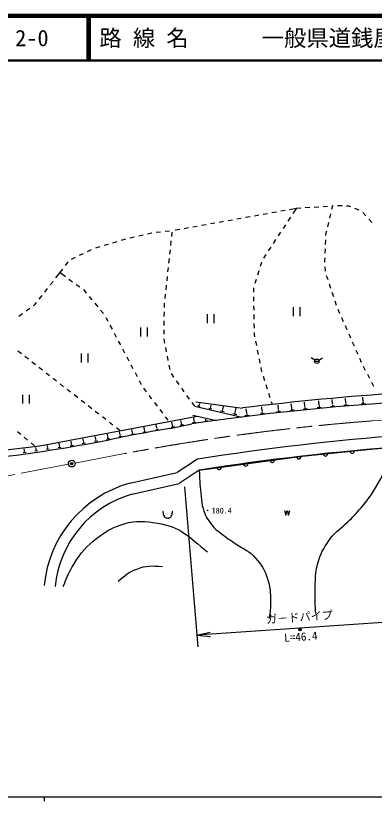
# Model space of a CAD drawing. Units: millimetres, scale not verified. Extents: x 40000 to 680000, y 20000 to 380000.
# Drawn here: x 161641 to 241941, y 204000 to 380000 of the extents above; entities that cross this region are included whole.
import ezdxf
from ezdxf.enums import TextEntityAlignment as Align

# ---------------------------------------------------------------- set-up
doc = ezdxf.new("R2010")
doc.units = ezdxf.units.MM
doc.header["$LTSCALE"] = 1000
doc.header["$PDMODE"] = 32
doc.header["$PDSIZE"] = 500
doc.linetypes.add('CHAIN', pattern=[18.5, 12, -1.5, 3.5, -1.5])
for name, color, linetype, lineweight in [('S-BGD', 7, 'Continuous', 25), ('S-BMK', 2, 'CHAIN', 13), ('S-BMK-SRVR', 3, 'Continuous', 25), ('S-STR-STRC', 7, 'Continuous', 25), ('S-TTL', 2, 'Continuous', 140), ('S-TTL-BAND', 7, 'Continuous', 25), ('S-TTL-LINE', 7, 'Continuous', 50)]:
    doc.layers.add(name, color=color, linetype=linetype, lineweight=lineweight)
doc.layers.add('S-TTL-TXT', color=7, linetype='Continuous')
doc.styles.add('@ＭＳ ゴシック', font='')
doc.styles.add('ＭＳ ゴシック', font='')
doc.styles.get('@ＭＳ ゴシック').set_extended_font_data('@MS Gothic')
doc.styles.get('ＭＳ ゴシック').set_extended_font_data('MS Gothic')

msp = doc.modelspace()

# ---------------------------------------------------------------- linework, layer by layer
at = {"layer": 'S-BGD'}
for p, q in [((220999, 336248), (221983, 336426)), ((222967, 336603), (224499, 336879)), ((224499, 336879), (223705, 335673)), ((224499, 336879), (225497, 336945)), ((226495, 337011), (227492, 337077)), ((228490, 337143), (229488, 337210)), ((230486, 337276), (231484, 337342)), ((232547, 337412), (232357, 336614)), ((232481, 337408), (232547, 337412)), ((232726, 337410), (232547, 337412)), ((234726, 337380), (233726, 337395)), ((236236, 337358), (235725, 337366)), ((236688, 337169), (236236, 337358)), ((238533, 336398), (237610, 336784)), ((211157, 334476), (212141, 334654)), ((213125, 334831), (214109, 335008)), ((215094, 335185), (216078, 335362)), ((217062, 335540), (218046, 335717)), ((219030, 335894), (220015, 336071)), ((223155, 334838), (222604, 334003)), ((232126, 335641), (231895, 334668)), ((240057, 335175), (239390, 335920)), ((241390, 333685), (240724, 334430)), ((201315, 332704), (202299, 332881)), ((203284, 333059), (204268, 333236)), ((205252, 333413), (206236, 333590)), ((207220, 333767), (208204, 333945)), ((209189, 334122), (210173, 334299)), ((222054, 333168), (221504, 332333)), ((231664, 333695), (231434, 332722)), ((189185, 330704), (190161, 330922)), ((191137, 331140), (192076, 331350)), ((192076, 331350), (192113, 331354)), ((193106, 331474), (194099, 331593)), ((195092, 331713), (196085, 331832)), ((196592, 330541), (196698, 331535)), ((197379, 331995), (198363, 332173)), ((199347, 332350), (200331, 332527)), ((220954, 331498), (220403, 330663)), ((231027, 331010), (231018, 330770)), ((231203, 331749), (231027, 331010)), ((183396, 329140), (184353, 329431)), ((185310, 329722), (186267, 330013)), ((187233, 330267), (188209, 330486)), ((196379, 328552), (196486, 329546)), ((219853, 329828), (219303, 328993)), ((230981, 329770), (230944, 328771)), ((177732, 327200), (178631, 327639)), ((179569, 327977), (180526, 328267)), ((181483, 328558), (182440, 328849)), ((196167, 326563), (196273, 327558)), ((218753, 328158), (218203, 327323)), ((230906, 327772), (230869, 326772)), ((174138, 325445), (175036, 325884)), ((175935, 326323), (176834, 326761)), ((217652, 326488), (217102, 325653)), ((230832, 325773), (230810, 325205)), ((172773, 324043), (173376, 324841)), ((195954, 324575), (196060, 325569)), ((216712, 324741), (216408, 323789)), ((230810, 325205), (230829, 324774)), ((170623, 321243), (171567, 322447)), ((171567, 322447), (172170, 323245)), ((171567, 322447), (172755, 321581)), ((195741, 322586), (195848, 323581)), ((216104, 322836), (215799, 321884)), ((230871, 323775), (230914, 322776)), ((169388, 319670), (170005, 320457)), ((173562, 320992), (174370, 320403)), ((195529, 320598), (195635, 321592)), ((215495, 320931), (215191, 319979)), ((231197, 321821), (231513, 320872)), ((168154, 318096), (168771, 318883)), ((175178, 319813), (175986, 319224)), ((176790, 318631), (177432, 317864)), ((195316, 318609), (195422, 319603)), ((214887, 319026), (214858, 318935)), ((214858, 318935), (214873, 318031)), ((231829, 319924), (232145, 318975)), ((166919, 316523), (167536, 317309)), ((178074, 317097), (178716, 316330)), ((195103, 316620), (195210, 317615)), ((214890, 317031), (214908, 316031)), ((232462, 318026), (232778, 317078)), ((165591, 315047), (165990, 315338)), ((165990, 315338), (166302, 315736)), ((179358, 315564), (180000, 314797)), ((194943, 314628), (194950, 315185)), ((194950, 315185), (194997, 315626)), ((233094, 316129), (233410, 315180)), ((163975, 313868), (164783, 314457)), ((180641, 314030), (181283, 313263)), ((194920, 312629), (194931, 313628)), ((214925, 315031), (214942, 314031)), ((223775, 314701), (223775, 312701)), ((225275, 314701), (225275, 312701)), ((233783, 314253), (234187, 313338)), ((162360, 312689), (163167, 313278)), ((181809, 312418), (182277, 311535)), ((194896, 310629), (194908, 311629)), ((204526, 313147), (204526, 311147)), ((206026, 313147), (206026, 311147)), ((214959, 313031), (214977, 312032)), ((234590, 312423), (234994, 311508)), ((182746, 310651), (183214, 309767)), ((189581, 310158), (189581, 308158)), ((191081, 310158), (191081, 308158)), ((214994, 311032), (215011, 310032)), ((235397, 310594), (235801, 309679)), ((183682, 308884), (184151, 308000)), ((194873, 308629), (194884, 309629)), ((215028, 309032), (215036, 308579)), ((215036, 308579), (215143, 308043)), ((236205, 308764), (236608, 307849)), ((184619, 307117), (185087, 306233)), ((194860, 307597), (194861, 307629)), ((195046, 306647), (194860, 307597)), ((215339, 307062), (215536, 306081)), ((237012, 306934), (237416, 306019)), ((162902, 304249), (162113, 304864)), ((185556, 305350), (186024, 304466)), ((195429, 304684), (195238, 305665)), ((215732, 305101), (215928, 304120)), ((237819, 305104), (238223, 304189)), ((164479, 303020), (163690, 303635)), ((176310, 304299), (176310, 302299)), ((177810, 304299), (177810, 302299)), ((186492, 303583), (186961, 302699)), ((195813, 302721), (195621, 303702)), ((216124, 303140), (216320, 302159)), ((228646, 302830), (227780, 303330)), ((229512, 302830), (230378, 303330)), ((238627, 303274), (239030, 302359)), ((166057, 301791), (165268, 302406)), ((167635, 300562), (166846, 301176)), ((187429, 301816), (187898, 300932)), ((196196, 300758), (196004, 301740)), ((216516, 301179), (216643, 300545)), ((228579, 302580), (229579, 302580)), ((239465, 301459), (239927, 300572)), ((169212, 299333), (168424, 299947)), ((188366, 300048), (188834, 299165)), ((197077, 299009), (196497, 299824)), ((216643, 300545), (216750, 300208)), ((217053, 299255), (217356, 298302)), ((240389, 299685), (240851, 298798)), ((170790, 298104), (170001, 298718)), ((172368, 296874), (171579, 297489)), ((189303, 298281), (189771, 297398)), ((198238, 297380), (197658, 298195)), ((241313, 297912), (241774, 297025)), ((173946, 295645), (173157, 296260)), ((190269, 296533), (190874, 295737)), ((199398, 295751), (198818, 296566)), ((217658, 297349), (217961, 296395)), ((163158, 295093), (163158, 293093)), ((164658, 295093), (164658, 293093)), ((175523, 294416), (174734, 295031)), ((191480, 294941), (192085, 294146)), ((200558, 294122), (199978, 294937)), ((218264, 295442), (218567, 294489)), ((232588, 293017), (232501, 294004)), ((235565, 293273), (235480, 294240)), ((239438, 293596), (239369, 294549)), ((177101, 293187), (176312, 293802)), ((178679, 291958), (177890, 292572)), ((192691, 293350), (193296, 292554)), ((201719, 292493), (201139, 293308)), ((201719, 292493), (212308, 290084)), ((201941, 293468), (212408, 292112)), ((202980, 292463), (202435, 292587)), ((202806, 292646), (202670, 292677)), ((202786, 292793), (202752, 292801)), ((202769, 292797), (202838, 293101)), ((205345, 292276), (205303, 292286)), ((205324, 292281), (205434, 292765)), ((208004, 291739), (208157, 292412)), ((216842, 291374), (216727, 292339)), ((218869, 293536), (219069, 292908)), ((220495, 291788), (220396, 292738)), ((223452, 292101), (223352, 293062)), ((226417, 292416), (226315, 293388)), ((226320, 292158), (226564, 292184)), ((226386, 292412), (226447, 292419)), ((229159, 292214), (230152, 292301)), ((229510, 292495), (229758, 292517)), ((229612, 292754), (229525, 293741)), ((229581, 292751), (229643, 292757)), ((232136, 292476), (233128, 292564)), ((232486, 292758), (232734, 292779)), ((232557, 293014), (232619, 293019)), ((235119, 292740), (236098, 292826)), ((235464, 293017), (235709, 293039)), ((235534, 293270), (235596, 293276)), ((238990, 293078), (239956, 293148)), ((239335, 293346), (239576, 293363)), ((239408, 293594), (239468, 293598)), ((180256, 290729), (179468, 291343)), ((193901, 291758), (194507, 290962)), ((201275, 290543), (206585, 289335)), ((205583, 291870), (204914, 292023)), ((205370, 292095), (205203, 292133)), ((208312, 291249), (207514, 291431)), ((208058, 291517), (207859, 291563)), ((208029, 291734), (207979, 291745)), ((211175, 290598), (210240, 290811)), ((210878, 290911), (210644, 290964)), ((210843, 291165), (210785, 291178)), ((210814, 291172), (211012, 292042)), ((212947, 290412), (213939, 290531)), ((213384, 290967), (213265, 291955)), ((213289, 290704), (213537, 290734)), ((213353, 290964), (213415, 290971)), ((216412, 290826), (217390, 290943)), ((216749, 291115), (216994, 291144)), ((216811, 291370), (216873, 291377)), ((220064, 291256), (221028, 291356)), ((220400, 291534), (220641, 291559)), ((220465, 291784), (220526, 291791)), ((223018, 291565), (223989, 291667)), ((223356, 291846), (223599, 291871)), ((223422, 292098), (223483, 292104)), ((225979, 291875), (226957, 291978)), ((167079, 283643), (202262, 290319)), ((181834, 289500), (181045, 290114)), ((183412, 288270), (182623, 288885)), ((195112, 290166), (195717, 289370)), ((196751, 288299), (196607, 288973)), ((198752, 288710), (198618, 289338)), ((198729, 288705), (198776, 288715)), ((201262, 288839), (202014, 288945)), ((201585, 289268), (201494, 289919)), ((201517, 289067), (201705, 289093)), ((201562, 289265), (201609, 289271)), ((204003, 289224), (204488, 289293)), ((204168, 289371), (204289, 289388)), ((204211, 289501), (204192, 289640)), ((204196, 289498), (204227, 289503)), ((184990, 287041), (184201, 287656)), ((187758, 286616), (187634, 287289)), ((190503, 287126), (190377, 287809)), ((190441, 286913), (190637, 286949)), ((190479, 287121), (190528, 287130)), ((192934, 287170), (193723, 287315)), ((193256, 287637), (193128, 288331)), ((193194, 287422), (193391, 287458)), ((193231, 287632), (193281, 287642)), ((196179, 287514), (201114, 288566)), ((196444, 287826), (197225, 287992)), ((196695, 288083), (196890, 288125)), ((196727, 288294), (196775, 288305)), ((198457, 288255), (199207, 288415)), ((198698, 288502), (198886, 288542)), ((162009, 286863), (162773, 286219)), ((163538, 285574), (164303, 284930)), ((176848, 284591), (176732, 285220)), ((179565, 285095), (179447, 285735)), ((181979, 285151), (182739, 285291)), ((182289, 285601), (182169, 286251)), ((182229, 285393), (182419, 285428)), ((182265, 285597), (182312, 285605)), ((184707, 285654), (185474, 285795)), ((185020, 286108), (184898, 286769)), ((184959, 285898), (185151, 285934)), ((184996, 286104), (185044, 286112)), ((187442, 286158), (188216, 286300)), ((187697, 286405), (187890, 286441)), ((187734, 286612), (187782, 286621)), ((190184, 286663), (190966, 286807)), ((140010, 280492), (167079, 283643)), ((165067, 284285), (165832, 283641)), ((168798, 283229), (168729, 283702)), ((171444, 283642), (171363, 284201)), ((171383, 283456), (171556, 283481)), ((171422, 283639), (171466, 283645)), ((173838, 283651), (174576, 283787)), ((174139, 284088), (174025, 284706)), ((174080, 283886), (174265, 283920)), ((174116, 284084), (174162, 284092)), ((176544, 284149), (177290, 284287)), ((176789, 284387), (176976, 284422)), ((176825, 284587), (176872, 284595)), ((179258, 284649), (180011, 284788)), ((179505, 284890), (179694, 284924)), ((179541, 285091), (179588, 285100)), ((163288, 282106), (163951, 282202)), ((163572, 282485), (163501, 282975)), ((163513, 282307), (163679, 282331)), ((163551, 282482), (163592, 282488)), ((165926, 282488), (166551, 282579)), ((166193, 282846), (166130, 283281)), ((166137, 282678), (166294, 282701)), ((166173, 282843), (166213, 282849)), ((168526, 282865), (169162, 282957)), ((168741, 283058), (168900, 283082)), ((168778, 283226), (168818, 283232)), ((171148, 283245), (171841, 283345)), ((225770, 281319), (241930, 282954)), ((241930, 282954), (245399, 283246)), ((202353, 280662), (197827, 277650)), ((202740, 278193), (225770, 281319)), ((202740, 278193), (198239, 275184)), ((187227, 275252), (197827, 277650)), ((187693, 272795), (198239, 275184)), ((221835, 269136), (222135, 268136)), ((222135, 268136), (222437, 269136)), ((222437, 269136), (222735, 268136)), ((222735, 268136), (223035, 269136))]:
    msp.add_line(p, q, dxfattribs=at)
msp.add_circle((229079, 302580), 500, dxfattribs=at)
for centre, radius, start, end in [((286157, -296584), 593298, 93.68617, 97.14053), ((286157, -296584), 591298, 93.68509, 98.26925), ((279181, -209351), 503750, 99.48367, 100.7442), ((119551, 599721), 320953, 272.75609, 281.81537), ((292243, -294799), 582440, 94.28562, 98.87822), ((292243, -294799), 579940, 94.28545, 98.87808), ((231002, 281848), 500, 185.7794, 5.7794), ((236971, 282452), 500, 185.7794, 5.7794), ((219090, 280412), 500, 187.72992, 7.72992), ((225035, 281219), 500, 187.72992, 7.72992), ((207199, 278798), 500, 187.72992, 7.72992), ((213144, 279605), 500, 187.72992, 7.72992), ((194205, 249874), 26320, 105.37514, 174.55796), ((194205, 249874), 23828, 105.86048, 174.55796), ((194872, 268801), 300, 131.69646, 250.31174), ((194984, 268308), 300, 135.42173, 248.97879), ((195158, 267923), 300, 159.44719, 269.02338), ((195439, 267713), 300, 197.56364, 321.14954), ((195897, 267724), 300, 221.4806, 335.92433), ((196196, 267900), 300, 265.11616, 25.19228), ((196393, 268318), 300, 284.47614, 41.84201), ((196487, 268789), 300, 295.5816, 51.83622)]:
    msp.add_arc(centre, radius, start, end, dxfattribs=at)
for points, knots in [([(228838, 246057), (228698, 248173), (228696, 248814), (228724, 250582), (228772, 253498), (228565, 255244), (229493, 258009), (230189, 260084), (230879, 261164), (232168, 262933), (233381, 264597), (234523, 265120), (235981, 266575), (237183, 267775), (237883, 268429), (238969, 269734), (240869, 272016), (241816, 273417), (243238, 276023), (244050, 277511), (244473, 278393), (244889, 280036), (245200, 281267), (245275, 281773), (245399, 283246)], [0, 0, 0, 0, 1, 1, 1, 2, 2, 2, 3, 3, 3, 4, 4, 4, 5, 5, 5, 6, 6, 6, 7, 7, 7, 8, 8, 8, 8]), ([(202740, 278193), (202885, 275361), (202882, 274559), (203190, 272252), (203331, 271203), (203297, 270587), (203602, 269573), (204082, 267981), (204584, 267123), (205629, 265829), (206688, 264519), (207591, 264076), (208926, 263047), (209707, 262445), (210214, 262206), (211021, 261639), (212727, 260441), (214002, 260103), (215341, 258505), (216634, 256961), (217360, 255990), (217973, 254071), (218628, 252025), (218735, 250769), (218712, 248621), (218698, 247190), (218654, 246620), (218389, 244972)], [0, 0, 0, 0, 1, 1, 1, 2, 2, 2, 3, 3, 3, 4, 4, 4, 5, 5, 5, 6, 6, 6, 7, 7, 7, 8, 8, 8, 9, 9, 9, 9]), ([(172303, 252135), (173179, 254479), (173568, 255309), (174705, 257165), (176279, 259733), (177400, 261138), (179810, 262945), (181982, 264573), (183354, 265428), (185965, 266173), (188757, 266969), (190525, 266750), (193396, 266323), (198385, 265580), (200413, 263307), (204581, 259867)], [0, 0, 0, 0, 1, 1, 1, 2, 2, 2, 3, 3, 3, 4, 4, 4, 5, 5, 5, 5]), ([(184614, 253336), (186183, 254733), (186948, 255335), (188742, 256039), (190855, 256868), (192051, 256748), (194522, 256639)], [0, 0, 0, 0, 1, 1, 1, 2, 2, 2, 2])]:
    msp.add_open_spline(points, degree=3, knots=knots, dxfattribs=at)
msp.add_point((225286, 242463), dxfattribs=at)
at = {"layer": 'S-BMK'}
for p, q in [((241456, 289223), (272616, 291581)), ((174916, 279786), (185968, 281883)), ((144705, 274053), (173442, 279506))]:
    msp.add_line(p, q, dxfattribs=at)
msp.add_arc((279181, -209351), 500000, 94.32709, 100.7442, dxfattribs=at)
at = {"layer": 'S-BMK-SRVR'}
msp.add_circle((174179, 279646), 750, dxfattribs=at)
msp.add_point((174179, 279646), dxfattribs=at)
at = {"layer": 'S-STR-STRC'}
for p, q in [((199470, 274474), (202395, 238599)), ((248479, 244363), (202213, 241200)), ((202213, 241200), (205172, 241904)), ((202213, 241200), (205240, 240906))]:
    msp.add_line(p, q, dxfattribs=at)
at = {"layer": 'S-TTL'}
msp.add_line((680000, 380000), (40000, 380000), dxfattribs=at)
msp.add_line((680000, 380000), (40000, 380000), dxfattribs=at)
at = {"layer": 'S-TTL-BAND'}
for p, q in [((40000, 205000), (579000, 205000)), ((40000, 205000), (579000, 205000)), ((168000, 205000), (168000, 204000)), ((168000, 205000), (168000, 204000))]:
    msp.add_line(p, q, dxfattribs=at)
at = {"layer": 'S-TTL-LINE'}
for p, q in [((177750, 380000), (177750, 370000)), ((177750, 380000), (177750, 370000)), ((178250, 380000), (178250, 370000)), ((178250, 380000), (178250, 370000)), ((40000, 370000), (680000, 370000)), ((40000, 370000), (680000, 370000))]:
    msp.add_line(p, q, dxfattribs=at)

# ---------------------------------------------------------------- texts
at = {"layer": 'S-BGD', "style": 'ＭＳ ゴシック'}
msp.add_text('・180.4', height=1320, dxfattribs=at).set_placement((203683, 269136), align=Align.MIDDLE_LEFT)
at = {"layer": 'S-STR-STRC', "style": 'ＭＳ ゴシック'}
msp.add_text('ガ－ドパイプ', height=1833, rotation=3.91, dxfattribs=at).set_placement((225291, 243780), align=Align.BOTTOM_CENTER)
at = {"layer": 'S-STR-STRC', "style": '@ＭＳ ゴシック'}
msp.add_text('L=46.4', height=1833, rotation=3.91, dxfattribs=at).set_placement((225428, 241785), align=Align.TOP_CENTER)
at = {"layer": 'S-TTL-TXT', "style": 'ＭＳ ゴシック'}
for s, p in [('2-0', (161521, 375000)), ('路 線 名', (180380, 375000)), ('路 線 名', (180380, 375000)), ('一般県道銭屋美祢線', (216734, 375000))]:
    msp.add_text(s, height=3666, dxfattribs=at).set_placement(p, align=Align.MIDDLE_LEFT)

doc.saveas('drawing.dxf')
